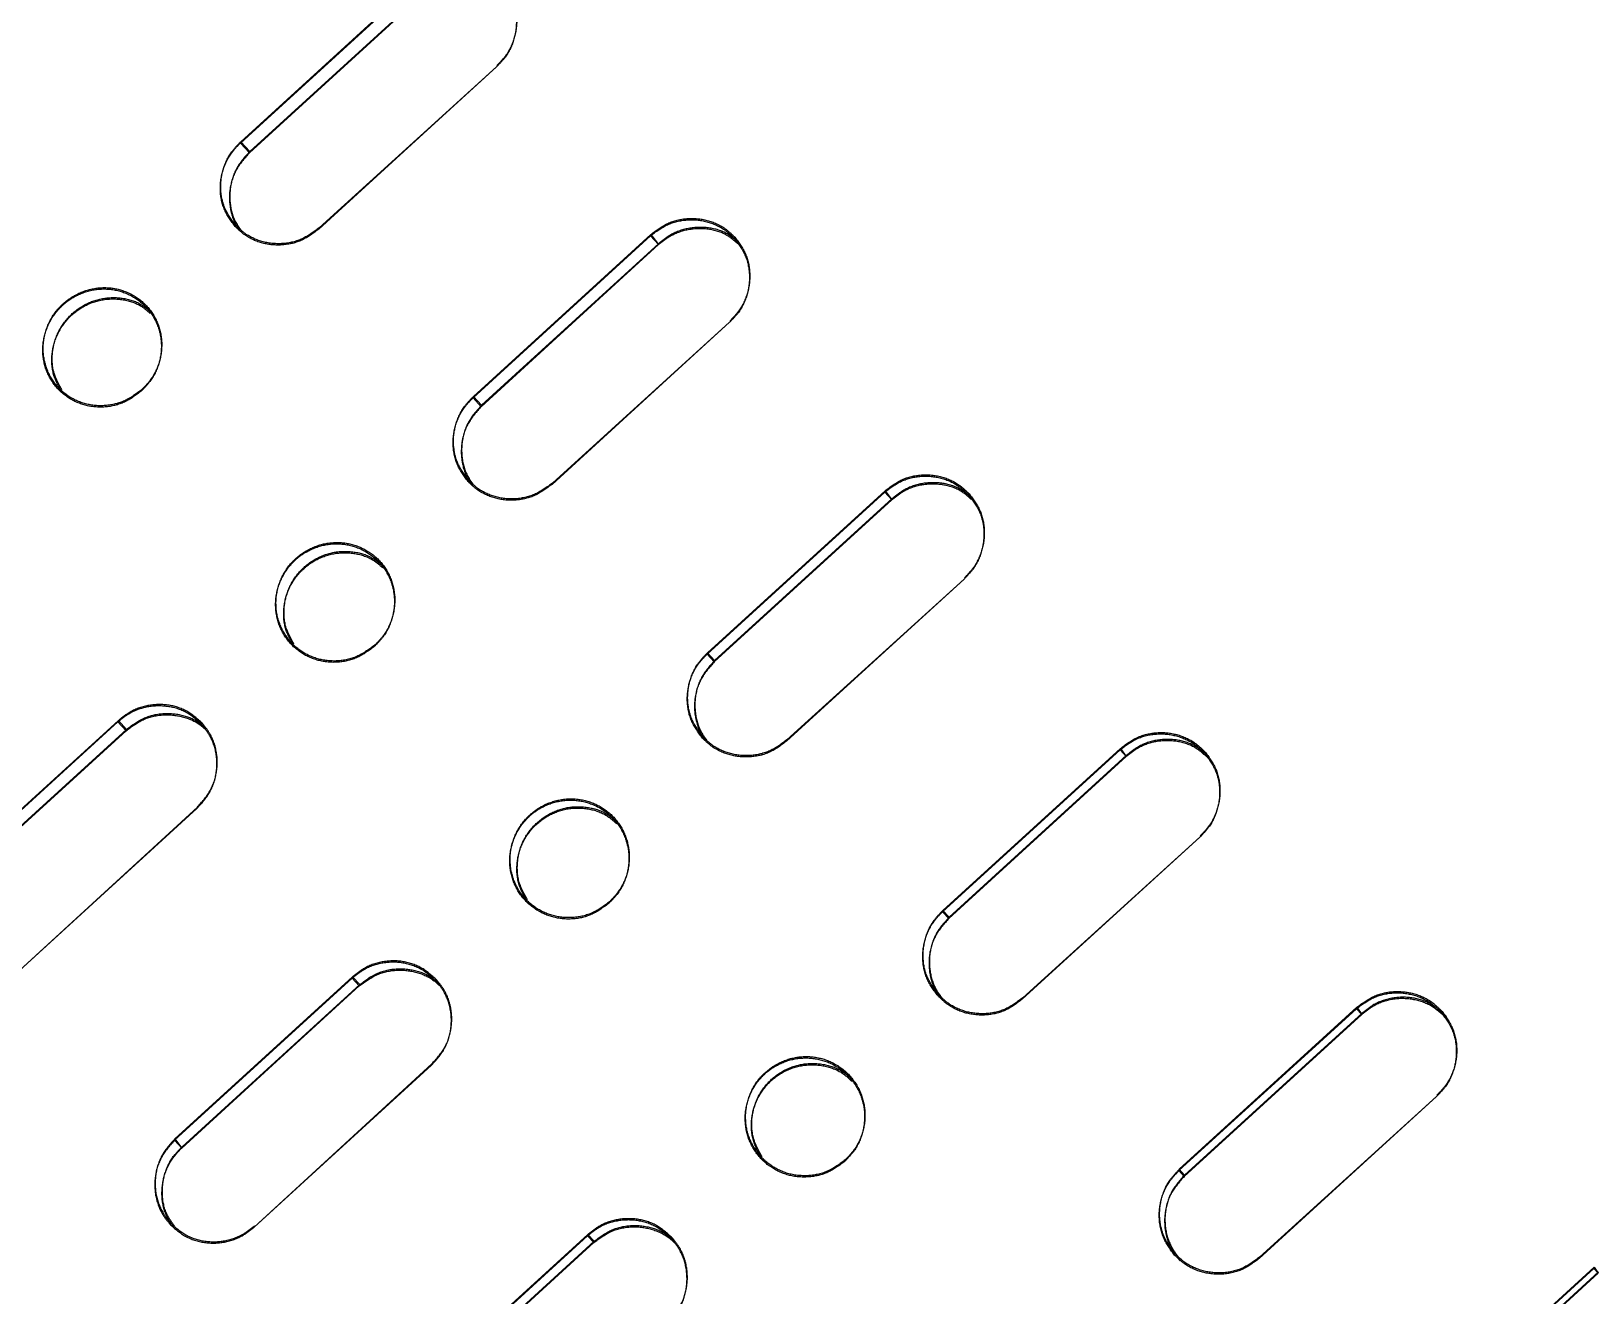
# Model space of a CAD drawing. Header units: millimetres. Extents: x -71377 to 516042, y -145869 to 441446.
# Drawn here: x 209393.3 to 209523, y 209823.7 to 209928.9 of the extents above; entities that cross this region are included whole.
import ezdxf

# ---------------------------------------------------------------- set-up
doc = ezdxf.new("R2010")
doc.units = ezdxf.units.MM
doc.header["$LTSCALE"] = 1000
doc.linetypes.add('_점선_M_', pattern=[3, 1.5, -1.5])
doc.linetypes.add('IMPORT-DASHEDX2 _4_', pattern=[152.4, 101.6, -50.8])
for name, color, linetype, lineweight in [('05', 5, 'IMPORT-DASHEDX2 _4_', 5), ('A-text-1', 3, 'Continuous', 5), ('AA_dash_M_', 7, '_점선_M_', 5), ('조경라인_dwg', 8, 'Continuous', 5)]:
    doc.layers.add(name, color=color, linetype=linetype, lineweight=lineweight)
doc.styles.add('나눔고딕_3', font='NanumGothic.ttf', dxfattribs={"height": 1400})

# ---------------------------------------------------------------- blocks, each defined once
blk = doc.blocks.new('조경라인_dwg-6847807-지반층 배치도')
at = {"layer": '05', "flags": 128}
for points in [[(209426.28, 209932.36), (209411.51, 209918.87), (209410.76, 209919.7), (209425.53, 209933.18), (209426.25, 209932.25), (209411.48, 209918.76), (209410.73, 209919.59), (209425.5, 209933.07), (209426.25, 209932.25)], [(209417.29, 209912.54), (209432.03, 209925.92), (209417.26, 209912.43)], [(209445.56, 209911.24), (209430.8, 209897.76), (209430.12, 209898.49), (209444.89, 209911.98), (209445.53, 209911.13), (209430.76, 209897.64), (209430.09, 209898.38), (209444.86, 209911.87), (209445.53, 209911.13)], [(209436.7, 209891.29), (209451.43, 209904.67), (209436.66, 209891.18)], [(209464.96, 209890), (209450.19, 209876.51), (209449.6, 209877.16), (209464.37, 209890.65), (209464.93, 209889.88), (209450.16, 209876.4), (209449.57, 209877.05), (209464.34, 209890.54), (209464.93, 209889.88)], [(209456.21, 209869.92), (209470.95, 209883.3), (209456.18, 209869.81)], [(209386.49, 209857.3), (209401.26, 209870.79), (209400.58, 209871.52), (209385.81, 209858.04), (209386.46, 209857.19), (209401.22, 209870.67), (209400.55, 209871.41), (209385.78, 209857.93), (209386.46, 209857.19)], [(209484.47, 209868.63), (209469.7, 209855.15), (209469.18, 209855.72), (209483.95, 209869.2), (209484.44, 209868.52), (209469.67, 209855.04), (209469.15, 209855.61), (209483.92, 209869.09), (209484.44, 209868.52)], [(209407.16, 209864.32), (209392.36, 209850.73), (209407.12, 209864.21)], [(209475.82, 209848.44), (209490.56, 209861.81), (209475.79, 209848.33)], [(209405.89, 209836.05), (209420.66, 209849.54), (209420.06, 209850.19), (209405.29, 209836.71), (209405.85, 209835.94), (209420.62, 209849.43), (209420.03, 209850.08), (209405.26, 209836.59), (209405.85, 209835.94)], [(209504.06, 209847.17), (209489.29, 209833.69), (209488.85, 209834.17), (209503.62, 209847.66), (209504.03, 209847.06), (209489.26, 209833.58), (209488.82, 209834.06), (209503.59, 209847.54), (209504.03, 209847.06)], [(209426.67, 209842.95), (209411.87, 209829.35), (209426.64, 209842.84)], [(209495.53, 209826.86), (209510.26, 209840.24), (209495.49, 209826.75)], [(209425.39, 209814.69), (209440.16, 209828.18), (209439.64, 209828.75), (209424.87, 209815.26), (209425.36, 209814.58), (209440.13, 209828.07), (209439.61, 209828.63), (209424.84, 209815.15), (209425.36, 209814.58)], [(209523.74, 209825.63), (209508.97, 209812.14), (209508.61, 209812.54), (209523.37, 209826.02), (209523.7, 209825.52), (209508.94, 209812.03), (209508.57, 209812.43), (209523.34, 209825.91), (209523.7, 209825.52)]]:
    blk.add_lwpolyline(points, dxfattribs=at)
at = {"layer": '05'}
for points, knots in [([(209432.46, 209932.87), (209432.78, 209932.43), (209433.44, 209931.55), (209433.78, 209929.89), (209433.58, 209928.23), (209432.94, 209926.85), (209432.29, 209926.18), (209432.03, 209925.92)], [0, 0, 0, 0, 0.214692, 0.429384, 0.644077, 0.858772, 1, 1, 1, 1]), ([(209432.49, 209932.98), (209432.81, 209932.54), (209433.47, 209931.66), (209433.81, 209930.01), (209433.61, 209928.34), (209432.97, 209926.96), (209432.32, 209926.29), (209432.06, 209926.03)], [0, 0, 0, 0, 0.214692, 0.429384, 0.644077, 0.858772, 1, 1, 1, 1]), ([(209410.3, 209912.64), (209409.98, 209913.08), (209409.32, 209913.96), (209408.98, 209915.61), (209409.18, 209917.27), (209409.83, 209918.65), (209410.47, 209919.32), (209410.73, 209919.59)], [0, 0, 0, 0, 0.214692, 0.429385, 0.644077, 0.858772, 1, 1, 1, 1]), ([(209410.33, 209912.75), (209410.01, 209913.19), (209409.36, 209914.07), (209409.01, 209915.72), (209409.21, 209917.38), (209409.86, 209918.76), (209410.51, 209919.43), (209410.76, 209919.7)], [0, 0, 0, 0, 0.214692, 0.429385, 0.644077, 0.858772, 1, 1, 1, 1]), ([(209411.48, 209918.76), (209411.1, 209918.34), (209410.35, 209917.51), (209409.8, 209915.88), (209409.8, 209914.22), (209410.19, 209912.97), (209410.62, 209912.4), (209410.73, 209912.27)], [0, 0, 0, 0, 0.2318538, 0.4637035, 0.6955566, 0.9274083, 1, 1, 1, 1]), ([(209411.51, 209918.87), (209411.13, 209918.46), (209410.38, 209917.62), (209409.83, 209915.99), (209409.83, 209914.33), (209410.22, 209913.08), (209410.65, 209912.52), (209410.76, 209912.38)], [0, 0, 0, 0, 0.2318538, 0.4637035, 0.6955566, 0.9274083, 1, 1, 1, 1]), ([(209444.86, 209911.87), (209445.31, 209912.21), (209446.21, 209912.89), (209447.89, 209913.28), (209449.55, 209913.13), (209450.92, 209912.52), (209451.58, 209911.89), (209451.84, 209911.64)], [0, 0, 0, 0, 0.214692, 0.429386, 0.644079, 0.858774, 1, 1, 1, 1]), ([(209444.89, 209911.98), (209445.34, 209912.32), (209446.24, 209913), (209447.92, 209913.39), (209449.59, 209913.24), (209450.95, 209912.63), (209451.61, 209912), (209451.87, 209911.75)], [0, 0, 0, 0, 0.214692, 0.429386, 0.644079, 0.858774, 1, 1, 1, 1]), ([(209417.26, 209912.43), (209416.81, 209912.09), (209415.91, 209911.41), (209414.24, 209911.02), (209412.57, 209911.17), (209411.21, 209911.77), (209410.56, 209912.39), (209410.3, 209912.64)], [0, 0, 0, 0, 0.214695, 0.429386, 0.64408, 0.858773, 1, 1, 1, 1]), ([(209417.29, 209912.54), (209416.84, 209912.2), (209415.94, 209911.52), (209414.27, 209911.13), (209412.61, 209911.28), (209411.25, 209911.88), (209410.59, 209912.5), (209410.33, 209912.75)], [0, 0, 0, 0, 0.214695, 0.429386, 0.64408, 0.858773, 1, 1, 1, 1]), ([(209452.11, 209911.21), (209451.82, 209911.46), (209451.12, 209912.07), (209449.66, 209912.5), (209447.98, 209912.46), (209446.55, 209911.94), (209445.82, 209911.36), (209445.53, 209911.13)], [0, 0, 0, 0, 0.158726, 0.388719, 0.618712, 0.848707, 1, 1, 1, 1]), ([(209452.14, 209911.33), (209451.86, 209911.57), (209451.16, 209912.19), (209449.69, 209912.61), (209448.01, 209912.57), (209446.58, 209912.06), (209445.85, 209911.47), (209445.56, 209911.24)], [0, 0, 0, 0, 0.158726, 0.388719, 0.618712, 0.848707, 1, 1, 1, 1]), ([(209451.84, 209911.64), (209452.17, 209911.2), (209452.82, 209910.32), (209453.17, 209908.66), (209452.98, 209906.98), (209452.34, 209905.6), (209451.69, 209904.93), (209451.43, 209904.67)], [0, 0, 0, 0, 0.214692, 0.429384, 0.644077, 0.858772, 1, 1, 1, 1]), ([(209451.87, 209911.75), (209452.2, 209911.31), (209452.85, 209910.43), (209453.2, 209908.77), (209453.01, 209907.1), (209452.37, 209905.72), (209451.72, 209905.05), (209451.46, 209904.78)], [0, 0, 0, 0, 0.214692, 0.429384, 0.644077, 0.858772, 1, 1, 1, 1]), ([(209395.85, 209898.93), (209395.61, 209899.35), (209395.1, 209900.25), (209394.97, 209901.88), (209395.36, 209903.52), (209396.27, 209904.96), (209397.6, 209906.04), (209399.21, 209906.63), (209400.88, 209906.64), (209402.31, 209906.23), (209402.97, 209905.63), (209403.23, 209905.41)], [0, 0, 0, 0, 0.1045664, 0.2219148, 0.339264, 0.4566129, 0.5739623, 0.6913108, 0.8086585, 0.9260085, 1, 1, 1, 1]), ([(209395.89, 209899.04), (209395.65, 209899.46), (209395.14, 209900.36), (209395, 209901.99), (209395.39, 209903.63), (209396.31, 209905.08), (209397.64, 209906.15), (209399.24, 209906.74), (209400.91, 209906.75), (209402.34, 209906.34), (209403.01, 209905.75), (209403.26, 209905.52)], [0, 0, 0, 0, 0.1045664, 0.2219148, 0.339264, 0.4566129, 0.5739623, 0.6913108, 0.8086585, 0.9260085, 1, 1, 1, 1]), ([(209395.96, 209906.1), (209396.25, 209906.36), (209397.02, 209906.92), (209398.45, 209907.45), (209400.14, 209907.48), (209401.72, 209906.95), (209403.02, 209905.92), (209403.9, 209904.51), (209404.25, 209902.87), (209404.03, 209901.2), (209403.37, 209899.85), (209402.74, 209899.2), (209402.49, 209898.94)], [0.5, 0.5, 0.5, 0.5, 0.5368856, 0.590574, 0.644262, 0.6979511, 0.7516398, 0.805328, 0.8590164, 0.9127046, 0.966394, 1, 1, 1, 1]), ([(209395.99, 209906.21), (209396.28, 209906.47), (209397.05, 209907.03), (209398.48, 209907.56), (209400.17, 209907.59), (209401.75, 209907.06), (209403.06, 209906.03), (209403.93, 209904.62), (209404.28, 209902.99), (209404.06, 209901.32), (209403.41, 209899.96), (209402.77, 209899.31), (209402.53, 209899.06)], [0.5, 0.5, 0.5, 0.5, 0.5368856, 0.590574, 0.644262, 0.6979511, 0.7516398, 0.805328, 0.8590164, 0.9127046, 0.966394, 1, 1, 1, 1]), ([(209402.49, 209898.94), (209402.04, 209898.61), (209401.14, 209897.93), (209399.47, 209897.53), (209397.8, 209897.68), (209396.28, 209898.37), (209395.1, 209899.53), (209394.38, 209901.03), (209394.21, 209902.7), (209394.61, 209904.35), (209395.31, 209905.46), (209395.83, 209905.98), (209395.96, 209906.1)], [0, 0, 0, 0, 0.0536882, 0.1073772, 0.1610655, 0.2147545, 0.268443, 0.3221313, 0.3758196, 0.4295083, 0.4831969, 0.5, 0.5, 0.5, 0.5]), ([(209402.53, 209899.06), (209402.07, 209898.72), (209401.17, 209898.04), (209399.5, 209897.65), (209397.83, 209897.79), (209396.32, 209898.48), (209395.13, 209899.65), (209394.42, 209901.14), (209394.24, 209902.81), (209394.64, 209904.46), (209395.34, 209905.57), (209395.86, 209906.09), (209395.99, 209906.21)], [0, 0, 0, 0, 0.0536882, 0.1073772, 0.1610655, 0.2147545, 0.268443, 0.3221313, 0.3758196, 0.4295083, 0.4831969, 0.5, 0.5, 0.5, 0.5]), ([(209429.68, 209891.41), (209429.35, 209891.86), (209428.7, 209892.74), (209428.35, 209894.4), (209428.54, 209896.07), (209429.19, 209897.45), (209429.83, 209898.12), (209430.09, 209898.38)], [0, 0, 0, 0, 0.214693, 0.429385, 0.644077, 0.858772, 1, 1, 1, 1]), ([(209429.71, 209891.53), (209429.39, 209891.97), (209428.73, 209892.85), (209428.38, 209894.51), (209428.57, 209896.18), (209429.22, 209897.56), (209429.86, 209898.23), (209430.12, 209898.49)], [0, 0, 0, 0, 0.214693, 0.429385, 0.644077, 0.858772, 1, 1, 1, 1]), ([(209430.76, 209897.64), (209430.39, 209897.23), (209429.63, 209896.39), (209429.09, 209894.76), (209429.09, 209893.09), (209429.49, 209891.82), (209429.94, 209891.23), (209430.06, 209891.08)], [0, 0, 0, 0, 0.229862, 0.45972, 0.689582, 0.919442, 1, 1, 1, 1]), ([(209430.8, 209897.76), (209430.42, 209897.34), (209429.66, 209896.5), (209429.12, 209894.87), (209429.12, 209893.2), (209429.53, 209891.93), (209429.98, 209891.35), (209430.09, 209891.19)], [0, 0, 0, 0, 0.229862, 0.45972, 0.689582, 0.919442, 1, 1, 1, 1]), ([(209436.66, 209891.18), (209436.21, 209890.84), (209435.31, 209890.17), (209433.64, 209889.78), (209431.97, 209889.93), (209430.6, 209890.54), (209429.94, 209891.16), (209429.68, 209891.41)], [0, 0, 0, 0, 0.214695, 0.429386, 0.64408, 0.858773, 1, 1, 1, 1]), ([(209436.7, 209891.29), (209436.24, 209890.96), (209435.34, 209890.28), (209433.67, 209889.89), (209432, 209890.04), (209430.63, 209890.65), (209429.97, 209891.28), (209429.71, 209891.53)], [0, 0, 0, 0, 0.214695, 0.429386, 0.64408, 0.858773, 1, 1, 1, 1]), ([(209464.34, 209890.54), (209464.79, 209890.88), (209465.69, 209891.55), (209467.37, 209891.94), (209469.04, 209891.79), (209470.41, 209891.17), (209471.07, 209890.54), (209471.33, 209890.29)], [0, 0, 0, 0, 0.214692, 0.429386, 0.644078, 0.858773, 1, 1, 1, 1]), ([(209464.37, 209890.65), (209464.82, 209890.99), (209465.72, 209891.67), (209467.4, 209892.05), (209469.07, 209891.9), (209470.44, 209891.28), (209471.1, 209890.65), (209471.36, 209890.4)], [0, 0, 0, 0, 0.214692, 0.429386, 0.644078, 0.858773, 1, 1, 1, 1]), ([(209471.57, 209889.91), (209471.27, 209890.18), (209470.55, 209890.81), (209469.06, 209891.24), (209467.38, 209891.21), (209465.95, 209890.7), (209465.22, 209890.11), (209464.93, 209889.88)], [0, 0, 0, 0, 0.165868, 0.393908, 0.621949, 0.849991, 1, 1, 1, 1]), ([(209471.61, 209890.02), (209471.3, 209890.29), (209470.59, 209890.92), (209469.09, 209891.36), (209467.41, 209891.32), (209465.98, 209890.81), (209465.25, 209890.23), (209464.96, 209890)], [0, 0, 0, 0, 0.165868, 0.393908, 0.621949, 0.849991, 1, 1, 1, 1]), ([(209471.33, 209890.29), (209471.66, 209889.85), (209472.33, 209888.96), (209472.68, 209887.29), (209472.49, 209885.62), (209471.85, 209884.23), (209471.2, 209883.56), (209470.95, 209883.3)], [0, 0, 0, 0, 0.214692, 0.429385, 0.644077, 0.858772, 1, 1, 1, 1]), ([(209471.36, 209890.4), (209471.7, 209889.96), (209472.36, 209889.07), (209472.71, 209887.4), (209472.52, 209885.73), (209471.88, 209884.35), (209471.24, 209883.67), (209470.98, 209883.41)], [0, 0, 0, 0, 0.214692, 0.429385, 0.644077, 0.858772, 1, 1, 1, 1]), ([(209415.32, 209884.9), (209415.61, 209885.16), (209416.38, 209885.72), (209417.81, 209886.24), (209419.51, 209886.27), (209421.09, 209885.73), (209422.4, 209884.7), (209423.29, 209883.28), (209423.64, 209881.63), (209423.42, 209879.96), (209422.77, 209878.61), (209422.14, 209877.95), (209421.89, 209877.7)], [0.5, 0.5, 0.5, 0.5, 0.5368857, 0.590574, 0.644262, 0.6979512, 0.7516398, 0.805328, 0.8590164, 0.9127045, 0.966394, 1, 1, 1, 1]), ([(209415.35, 209885.01), (209415.64, 209885.27), (209416.41, 209885.83), (209417.85, 209886.35), (209419.54, 209886.38), (209421.13, 209885.84), (209422.44, 209884.81), (209423.32, 209883.39), (209423.67, 209881.75), (209423.45, 209880.07), (209422.81, 209878.72), (209422.17, 209878.06), (209421.93, 209877.81)], [0.5, 0.5, 0.5, 0.5, 0.5368857, 0.590574, 0.644262, 0.6979512, 0.7516398, 0.805328, 0.8590164, 0.9127045, 0.966394, 1, 1, 1, 1]), ([(209421.89, 209877.7), (209421.44, 209877.36), (209420.54, 209876.68), (209418.87, 209876.29), (209417.19, 209876.44), (209415.67, 209877.14), (209414.48, 209878.31), (209413.76, 209879.82), (209413.58, 209881.49), (209413.97, 209883.14), (209414.67, 209884.25), (209415.19, 209884.78), (209415.32, 209884.9)], [0, 0, 0, 0, 0.0536882, 0.1073772, 0.1610655, 0.2147545, 0.2684431, 0.3221313, 0.3758196, 0.4295083, 0.4831969, 0.5, 0.5, 0.5, 0.5]), ([(209421.93, 209877.81), (209421.47, 209877.47), (209420.57, 209876.79), (209418.9, 209876.4), (209417.22, 209876.55), (209415.7, 209877.25), (209414.51, 209878.42), (209413.79, 209879.93), (209413.61, 209881.6), (209414, 209883.25), (209414.7, 209884.37), (209415.22, 209884.89), (209415.35, 209885.01)], [0, 0, 0, 0, 0.0536882, 0.1073772, 0.1610655, 0.2147545, 0.2684431, 0.3221313, 0.3758196, 0.4295083, 0.4831969, 0.5, 0.5, 0.5, 0.5]), ([(209415.16, 209877.77), (209414.92, 209878.2), (209414.4, 209879.12), (209414.26, 209880.76), (209414.64, 209882.4), (209415.56, 209883.85), (209416.89, 209884.92), (209418.49, 209885.5), (209420.17, 209885.52), (209421.62, 209885.08), (209422.31, 209884.47), (209422.58, 209884.23)], [0, 0, 0, 0, 0.105311, 0.22195, 0.338589, 0.455228, 0.571868, 0.688506, 0.805144, 0.921784, 1, 1, 1, 1]), ([(209415.19, 209877.88), (209414.95, 209878.32), (209414.43, 209879.23), (209414.29, 209880.87), (209414.67, 209882.51), (209415.59, 209883.96), (209416.92, 209885.03), (209418.52, 209885.62), (209420.2, 209885.63), (209421.65, 209885.2), (209422.34, 209884.58), (209422.62, 209884.34)], [0, 0, 0, 0, 0.105311, 0.22195, 0.338589, 0.455228, 0.571868, 0.688506, 0.805144, 0.921784, 1, 1, 1, 1]), ([(209449.18, 209870.06), (209448.85, 209870.51), (209448.19, 209871.39), (209447.83, 209873.06), (209448.02, 209874.73), (209448.66, 209876.11), (209449.31, 209876.79), (209449.57, 209877.05)], [0, 0, 0, 0, 0.214692, 0.429385, 0.644078, 0.858772, 1, 1, 1, 1]), ([(209449.21, 209870.17), (209448.88, 209870.62), (209448.22, 209871.51), (209447.86, 209873.17), (209448.05, 209874.85), (209448.7, 209876.23), (209449.34, 209876.9), (209449.6, 209877.16)], [0, 0, 0, 0, 0.214692, 0.429385, 0.644078, 0.858772, 1, 1, 1, 1]), ([(209450.16, 209876.4), (209449.78, 209875.98), (209449.03, 209875.14), (209448.49, 209873.51), (209448.5, 209871.83), (209448.92, 209870.54), (209449.38, 209869.94), (209449.51, 209869.77)], [0, 0, 0, 0, 0.2279279, 0.4558517, 0.6837786, 0.9117044, 1, 1, 1, 1]), ([(209450.19, 209876.51), (209449.82, 209876.09), (209449.06, 209875.25), (209448.52, 209873.62), (209448.53, 209871.94), (209448.95, 209870.65), (209449.41, 209870.05), (209449.55, 209869.88)], [0, 0, 0, 0, 0.2279279, 0.4558517, 0.6837786, 0.9117044, 1, 1, 1, 1]), ([(209407.53, 209871.19), (209407.12, 209871.55), (209406.3, 209872.29), (209404.68, 209872.78), (209403, 209872.74), (209401.56, 209872.23), (209400.84, 209871.64), (209400.55, 209871.41)], [0, 0, 0, 0, 0.214692, 0.429384, 0.644077, 0.858772, 1, 1, 1, 1]), ([(209407.56, 209871.3), (209407.15, 209871.66), (209406.33, 209872.4), (209404.71, 209872.9), (209403.03, 209872.85), (209401.6, 209872.34), (209400.87, 209871.75), (209400.58, 209871.52)], [0, 0, 0, 0, 0.214692, 0.429384, 0.644077, 0.858772, 1, 1, 1, 1]), ([(209401.22, 209870.67), (209401.68, 209871.01), (209402.58, 209871.69), (209404.25, 209872.08), (209405.92, 209871.92), (209407.14, 209871.41), (209407.68, 209870.91), (209407.82, 209870.78)], [0, 0, 0, 0, 0.229859, 0.459721, 0.68958, 0.919443, 1, 1, 1, 1]), ([(209401.26, 209870.79), (209401.71, 209871.12), (209402.61, 209871.8), (209404.28, 209872.19), (209405.95, 209872.04), (209407.17, 209871.52), (209407.71, 209871.02), (209407.85, 209870.89)], [0, 0, 0, 0, 0.229859, 0.459721, 0.68958, 0.919443, 1, 1, 1, 1]), ([(209407.12, 209864.21), (209407.5, 209864.63), (209408.26, 209865.47), (209408.8, 209867.1), (209408.8, 209868.78), (209408.32, 209870.19), (209407.75, 209870.9), (209407.53, 209871.19)], [0, 0, 0, 0, 0.214692, 0.429386, 0.644078, 0.858773, 1, 1, 1, 1]), ([(209407.16, 209864.32), (209407.53, 209864.74), (209408.29, 209865.58), (209408.83, 209867.21), (209408.83, 209868.89), (209408.35, 209870.3), (209407.78, 209871.02), (209407.56, 209871.3)], [0, 0, 0, 0, 0.214692, 0.429386, 0.644078, 0.858773, 1, 1, 1, 1]), ([(209456.21, 209869.92), (209455.76, 209869.58), (209454.85, 209868.91), (209453.18, 209868.52), (209451.5, 209868.68), (209450.13, 209869.29), (209449.47, 209869.92), (209449.21, 209870.17)], [0, 0, 0, 0, 0.214695, 0.429386, 0.64408, 0.858773, 1, 1, 1, 1]), ([(209483.92, 209869.09), (209484.37, 209869.43), (209485.27, 209870.11), (209486.95, 209870.49), (209488.63, 209870.33), (209490.01, 209869.71), (209490.67, 209869.08), (209490.93, 209868.83)], [0, 0, 0, 0, 0.214692, 0.429387, 0.644078, 0.858773, 1, 1, 1, 1]), ([(209483.95, 209869.2), (209484.4, 209869.54), (209485.31, 209870.22), (209486.98, 209870.6), (209488.66, 209870.44), (209490.04, 209869.82), (209490.7, 209869.19), (209490.96, 209868.94)], [0, 0, 0, 0, 0.214692, 0.429387, 0.644078, 0.858773, 1, 1, 1, 1]), ([(209456.18, 209869.81), (209455.73, 209869.47), (209454.82, 209868.79), (209453.15, 209868.41), (209451.47, 209868.57), (209450.1, 209869.18), (209449.44, 209869.81), (209449.18, 209870.06)], [0, 0, 0, 0, 0.214695, 0.429386, 0.64408, 0.858773, 1, 1, 1, 1]), ([(209491.14, 209868.5), (209490.82, 209868.78), (209490.09, 209869.43), (209488.57, 209869.88), (209486.89, 209869.85), (209485.45, 209869.34), (209484.72, 209868.75), (209484.44, 209868.52)], [0, 0, 0, 0, 0.172816, 0.398956, 0.625098, 0.851241, 1, 1, 1, 1]), ([(209491.17, 209868.61), (209490.85, 209868.89), (209490.12, 209869.54), (209488.6, 209869.99), (209486.92, 209869.96), (209485.48, 209869.45), (209484.76, 209868.87), (209484.47, 209868.63)], [0, 0, 0, 0, 0.172816, 0.398956, 0.625098, 0.851241, 1, 1, 1, 1]), ([(209490.93, 209868.83), (209491.26, 209868.38), (209491.93, 209867.49), (209492.29, 209865.81), (209492.1, 209864.14), (209491.46, 209862.75), (209490.82, 209862.08), (209490.56, 209861.81)], [0, 0, 0, 0, 0.214692, 0.429384, 0.644077, 0.858772, 1, 1, 1, 1]), ([(209490.96, 209868.94), (209491.3, 209868.49), (209491.96, 209867.6), (209492.32, 209865.93), (209492.13, 209864.25), (209491.49, 209862.86), (209490.85, 209862.19), (209490.59, 209861.93)], [0, 0, 0, 0, 0.214692, 0.429384, 0.644077, 0.858772, 1, 1, 1, 1]), ([(209434.8, 209863.57), (209435.08, 209863.83), (209435.86, 209864.39), (209437.29, 209864.91), (209438.99, 209864.93), (209440.58, 209864.39), (209441.9, 209863.34), (209442.79, 209861.92), (209443.15, 209860.27), (209442.94, 209858.59), (209442.29, 209857.23), (209441.65, 209856.58), (209441.41, 209856.33)], [0.5, 0.5, 0.5, 0.5, 0.5368856, 0.590574, 0.644262, 0.6979512, 0.7516397, 0.805328, 0.8590165, 0.9127045, 0.966394, 1, 1, 1, 1]), ([(209434.83, 209863.68), (209435.12, 209863.94), (209435.89, 209864.5), (209437.33, 209865.02), (209439.02, 209865.04), (209440.62, 209864.5), (209441.93, 209863.46), (209442.82, 209862.03), (209443.18, 209860.38), (209442.97, 209858.7), (209442.32, 209857.35), (209441.68, 209856.69), (209441.44, 209856.44)], [0.5, 0.5, 0.5, 0.5, 0.5368856, 0.590574, 0.644262, 0.6979512, 0.7516397, 0.805328, 0.8590165, 0.9127045, 0.966394, 1, 1, 1, 1]), ([(209441.44, 209856.44), (209440.99, 209856.1), (209440.08, 209855.42), (209438.41, 209855.04), (209436.73, 209855.19), (209435.2, 209855.9), (209434, 209857.07), (209433.27, 209858.59), (209433.09, 209860.26), (209433.48, 209861.92), (209434.18, 209863.03), (209434.7, 209863.56), (209434.83, 209863.68)], [0, 0, 0, 0, 0.0536882, 0.1073771, 0.1610655, 0.2147545, 0.268443, 0.3221314, 0.3758197, 0.4295083, 0.4831969, 0.5, 0.5, 0.5, 0.5]), ([(209434.59, 209856.49), (209434.34, 209856.93), (209433.81, 209857.85), (209433.66, 209859.5), (209434.04, 209861.15), (209434.95, 209862.6), (209436.29, 209863.67), (209437.89, 209864.26), (209439.58, 209864.26), (209441.05, 209863.82), (209441.76, 209863.18), (209442.05, 209862.92)], [0, 0, 0, 0, 0.106038, 0.221984, 0.33793, 0.453876, 0.569823, 0.685768, 0.801713, 0.91766, 1, 1, 1, 1]), ([(209434.62, 209856.6), (209434.37, 209857.04), (209433.84, 209857.96), (209433.7, 209859.62), (209434.07, 209861.27), (209434.99, 209862.71), (209436.32, 209863.78), (209437.92, 209864.37), (209439.61, 209864.38), (209441.09, 209863.93), (209441.79, 209863.3), (209442.08, 209863.03)], [0, 0, 0, 0, 0.106038, 0.221984, 0.33793, 0.453876, 0.569823, 0.685768, 0.801713, 0.91766, 1, 1, 1, 1]), ([(209441.41, 209856.33), (209440.96, 209855.99), (209440.05, 209855.31), (209438.38, 209854.92), (209436.7, 209855.08), (209435.17, 209855.79), (209433.97, 209856.96), (209433.24, 209858.47), (209433.06, 209860.15), (209433.45, 209861.81), (209434.15, 209862.92), (209434.67, 209863.45), (209434.8, 209863.57)], [0, 0, 0, 0, 0.0536882, 0.1073771, 0.1610655, 0.2147545, 0.268443, 0.3221314, 0.3758197, 0.4295083, 0.4831969, 0.5, 0.5, 0.5, 0.5]), ([(209468.78, 209848.6), (209468.44, 209849.04), (209467.78, 209849.94), (209467.42, 209851.61), (209467.61, 209853.28), (209468.25, 209854.67), (209468.89, 209855.34), (209469.15, 209855.61)], [0, 0, 0, 0, 0.214692, 0.429385, 0.644077, 0.858772, 1, 1, 1, 1]), ([(209468.81, 209848.71), (209468.48, 209849.16), (209467.81, 209850.05), (209467.45, 209851.72), (209467.64, 209853.4), (209468.28, 209854.78), (209468.92, 209855.45), (209469.18, 209855.72)], [0, 0, 0, 0, 0.214692, 0.429385, 0.644077, 0.858772, 1, 1, 1, 1]), ([(209469.67, 209855.04), (209469.29, 209854.62), (209468.53, 209853.78), (209468, 209852.14), (209468.01, 209850.46), (209468.44, 209849.15), (209468.92, 209848.53), (209469.07, 209848.34)], [0, 0, 0, 0, 0.226045, 0.452086, 0.678131, 0.904174, 1, 1, 1, 1]), ([(209469.7, 209855.15), (209469.32, 209854.73), (209468.56, 209853.89), (209468.03, 209852.25), (209468.04, 209850.57), (209468.47, 209849.26), (209468.96, 209848.64), (209469.1, 209848.45)], [0, 0, 0, 0, 0.226045, 0.452086, 0.678131, 0.904174, 1, 1, 1, 1]), ([(209427.02, 209849.83), (209426.61, 209850.2), (209425.79, 209850.94), (209424.16, 209851.45), (209422.48, 209851.41), (209421.04, 209850.89), (209420.32, 209850.31), (209420.03, 209850.08)], [0, 0, 0, 0, 0.214692, 0.429384, 0.644077, 0.858772, 1, 1, 1, 1]), ([(209427.06, 209849.94), (209426.64, 209850.31), (209425.82, 209851.05), (209424.19, 209851.56), (209422.51, 209851.52), (209421.07, 209851.01), (209420.35, 209850.42), (209420.06, 209850.19)], [0, 0, 0, 0, 0.214692, 0.429384, 0.644077, 0.858772, 1, 1, 1, 1]), ([(209420.62, 209849.43), (209421.08, 209849.77), (209421.98, 209850.44), (209423.66, 209850.83), (209425.32, 209850.67), (209426.57, 209850.14), (209427.13, 209849.62), (209427.29, 209849.47)], [0, 0, 0, 0, 0.2279243, 0.455852, 0.6837765, 0.9117043, 1, 1, 1, 1]), ([(209420.66, 209849.54), (209421.11, 209849.88), (209422.01, 209850.56), (209423.69, 209850.94), (209425.36, 209850.78), (209426.6, 209850.25), (209427.16, 209849.73), (209427.32, 209849.58)], [0, 0, 0, 0, 0.2279243, 0.455852, 0.6837765, 0.9117043, 1, 1, 1, 1]), ([(209426.64, 209842.84), (209427.02, 209843.26), (209427.77, 209844.1), (209428.31, 209845.73), (209428.31, 209847.41), (209427.82, 209848.84), (209427.25, 209849.55), (209427.02, 209849.83)], [0, 0, 0, 0, 0.214692, 0.429386, 0.644078, 0.858773, 1, 1, 1, 1]), ([(209426.67, 209842.95), (209427.05, 209843.37), (209427.81, 209844.21), (209428.34, 209845.84), (209428.34, 209847.53), (209427.85, 209848.95), (209427.28, 209849.66), (209427.06, 209849.94)], [0, 0, 0, 0, 0.214692, 0.429386, 0.644078, 0.858773, 1, 1, 1, 1]), ([(209475.79, 209848.33), (209475.34, 209847.99), (209474.44, 209847.31), (209472.76, 209846.93), (209471.08, 209847.09), (209469.7, 209847.71), (209469.04, 209848.35), (209468.78, 209848.6)], [0, 0, 0, 0, 0.214695, 0.429386, 0.64408, 0.858773, 1, 1, 1, 1]), ([(209475.82, 209848.44), (209475.37, 209848.1), (209474.47, 209847.42), (209472.79, 209847.04), (209471.11, 209847.2), (209469.73, 209847.82), (209469.07, 209848.46), (209468.81, 209848.71)], [0, 0, 0, 0, 0.214695, 0.429386, 0.64408, 0.858773, 1, 1, 1, 1]), ([(209503.59, 209847.54), (209504.04, 209847.88), (209504.95, 209848.56), (209506.63, 209848.94), (209508.31, 209848.78), (209509.69, 209848.15), (209510.35, 209847.52), (209510.62, 209847.26)], [0, 0, 0, 0, 0.214692, 0.429386, 0.644078, 0.858774, 1, 1, 1, 1]), ([(209503.62, 209847.66), (209504.08, 209847.99), (209504.98, 209848.67), (209506.66, 209849.05), (209508.34, 209848.89), (209509.72, 209848.27), (209510.39, 209847.63), (209510.65, 209847.38)], [0, 0, 0, 0, 0.214692, 0.429386, 0.644078, 0.858774, 1, 1, 1, 1]), ([(209511.06, 209846.78), (209510.64, 209847.15), (209509.81, 209847.9), (209508.18, 209848.41), (209506.48, 209848.39), (209505.05, 209847.87), (209504.32, 209847.29), (209504.03, 209847.06)], [0, 0, 0, 0, 0.214692, 0.429384, 0.644077, 0.858772, 1, 1, 1, 1]), ([(209511.09, 209846.89), (209510.67, 209847.27), (209509.84, 209848.01), (209508.21, 209848.53), (209506.52, 209848.5), (209505.08, 209847.99), (209504.35, 209847.4), (209504.06, 209847.17)], [0, 0, 0, 0, 0.214692, 0.429384, 0.644077, 0.858772, 1, 1, 1, 1]), ([(209510.62, 209847.26), (209510.95, 209846.82), (209511.62, 209845.92), (209511.98, 209844.24), (209511.8, 209842.56), (209511.16, 209841.17), (209510.52, 209840.5), (209510.26, 209840.24)], [0, 0, 0, 0, 0.214692, 0.429384, 0.644077, 0.858772, 1, 1, 1, 1]), ([(209510.65, 209847.38), (209510.98, 209846.93), (209511.65, 209846.03), (209512.02, 209844.35), (209511.83, 209842.67), (209511.2, 209841.29), (209510.55, 209840.62), (209510.29, 209840.35)], [0, 0, 0, 0, 0.214692, 0.429384, 0.644077, 0.858772, 1, 1, 1, 1]), ([(209454.11, 209835.1), (209453.86, 209835.54), (209453.32, 209836.48), (209453.17, 209838.14), (209453.55, 209839.79), (209454.46, 209841.24), (209455.79, 209842.31), (209457.4, 209842.89), (209459.09, 209842.9), (209460.59, 209842.43), (209461.31, 209841.78), (209461.62, 209841.5)], [0, 0, 0, 0, 0.10675, 0.222017, 0.337286, 0.452554, 0.567823, 0.683091, 0.798358, 0.913627, 1, 1, 1, 1]), ([(209454.14, 209835.21), (209453.89, 209835.66), (209453.35, 209836.59), (209453.2, 209838.25), (209453.58, 209839.9), (209454.49, 209841.35), (209455.82, 209842.42), (209457.43, 209843), (209459.12, 209843.01), (209460.62, 209842.55), (209461.34, 209841.9), (209461.65, 209841.62)], [0, 0, 0, 0, 0.10675, 0.222017, 0.337286, 0.452554, 0.567823, 0.683091, 0.798358, 0.913627, 1, 1, 1, 1]), ([(209454.38, 209842.12), (209454.67, 209842.38), (209455.44, 209842.94), (209456.88, 209843.46), (209458.58, 209843.47), (209460.18, 209842.93), (209461.5, 209841.88), (209462.39, 209840.45), (209462.76, 209838.79), (209462.55, 209837.11), (209461.9, 209835.75), (209461.27, 209835.1), (209461.02, 209834.84)], [0.5, 0.5, 0.5, 0.5, 0.5368857, 0.590574, 0.644262, 0.6979511, 0.7516398, 0.8053279, 0.8590165, 0.9127045, 0.966394, 1, 1, 1, 1]), ([(209454.41, 209842.23), (209454.7, 209842.49), (209455.47, 209843.05), (209456.91, 209843.57), (209458.61, 209843.59), (209460.21, 209843.04), (209461.53, 209841.99), (209462.42, 209840.56), (209462.79, 209838.91), (209462.58, 209837.22), (209461.93, 209835.86), (209461.3, 209835.21), (209461.05, 209834.96)], [0.5, 0.5, 0.5, 0.5, 0.5368857, 0.590574, 0.644262, 0.6979511, 0.7516398, 0.8053279, 0.8590165, 0.9127045, 0.966394, 1, 1, 1, 1]), ([(209461.02, 209834.84), (209460.57, 209834.5), (209459.67, 209833.83), (209457.99, 209833.45), (209456.3, 209833.6), (209454.77, 209834.32), (209453.57, 209835.5), (209452.83, 209837.02), (209452.65, 209838.7), (209453.03, 209840.36), (209453.73, 209841.48), (209454.25, 209842), (209454.38, 209842.12)], [0, 0, 0, 0, 0.0536882, 0.1073773, 0.1610655, 0.2147545, 0.2684432, 0.3221314, 0.3758196, 0.4295084, 0.4831969, 0.5, 0.5, 0.5, 0.5]), ([(209461.05, 209834.96), (209460.6, 209834.62), (209459.7, 209833.94), (209458.02, 209833.56), (209456.34, 209833.71), (209454.8, 209834.43), (209453.6, 209835.61), (209452.87, 209837.13), (209452.68, 209838.81), (209453.06, 209840.47), (209453.76, 209841.59), (209454.28, 209842.11), (209454.41, 209842.23)], [0, 0, 0, 0, 0.0536882, 0.1073773, 0.1610655, 0.2147545, 0.2684432, 0.3221314, 0.3758196, 0.4295084, 0.4831969, 0.5, 0.5, 0.5, 0.5]), ([(209405.26, 209836.59), (209404.88, 209836.18), (209404.12, 209835.34), (209403.59, 209833.7), (209403.59, 209832.02), (209404.08, 209830.6), (209404.64, 209829.89), (209404.87, 209829.6)], [0, 0, 0, 0, 0.214695, 0.429386, 0.644078, 0.858773, 1, 1, 1, 1]), ([(209405.29, 209836.71), (209404.91, 209836.29), (209404.15, 209835.45), (209403.62, 209833.82), (209403.62, 209832.14), (209404.11, 209830.71), (209404.68, 209830), (209404.9, 209829.72)], [0, 0, 0, 0, 0.214695, 0.429386, 0.644078, 0.858773, 1, 1, 1, 1]), ([(209405.22, 209829.33), (209404.99, 209829.65), (209404.43, 209830.43), (209404.13, 209831.95), (209404.31, 209833.62), (209404.95, 209835), (209405.6, 209835.68), (209405.85, 209835.94)], [0, 0, 0, 0, 0.165868, 0.393908, 0.621949, 0.849991, 1, 1, 1, 1]), ([(209405.26, 209829.44), (209405.02, 209829.77), (209404.46, 209830.54), (209404.16, 209832.06), (209404.34, 209833.73), (209404.98, 209835.12), (209405.63, 209835.79), (209405.89, 209836.05)], [0, 0, 0, 0, 0.165868, 0.393908, 0.621949, 0.849991, 1, 1, 1, 1]), ([(209488.46, 209827.03), (209488.13, 209827.48), (209487.46, 209828.38), (209487.1, 209830.05), (209487.28, 209831.74), (209487.92, 209833.12), (209488.57, 209833.79), (209488.82, 209834.06)], [0, 0, 0, 0, 0.214692, 0.429384, 0.644077, 0.858772, 1, 1, 1, 1]), ([(209488.5, 209827.15), (209488.16, 209827.59), (209487.49, 209828.49), (209487.13, 209830.17), (209487.31, 209831.85), (209487.95, 209833.23), (209488.6, 209833.9), (209488.85, 209834.17)], [0, 0, 0, 0, 0.214692, 0.429384, 0.644077, 0.858772, 1, 1, 1, 1]), ([(209489.26, 209833.58), (209488.88, 209833.16), (209488.13, 209832.32), (209487.6, 209830.68), (209487.61, 209828.99), (209488.1, 209827.56), (209488.68, 209826.84), (209488.9, 209826.55)], [0, 0, 0, 0, 0.214695, 0.429386, 0.64408, 0.858773, 1, 1, 1, 1]), ([(209489.29, 209833.69), (209488.92, 209833.27), (209488.16, 209832.43), (209487.63, 209830.79), (209487.64, 209829.1), (209488.13, 209827.67), (209488.71, 209826.95), (209488.94, 209826.66)], [0, 0, 0, 0, 0.214695, 0.429386, 0.64408, 0.858773, 1, 1, 1, 1]), ([(209446.62, 209828.37), (209446.21, 209828.74), (209445.38, 209829.48), (209443.75, 209829.99), (209442.06, 209829.96), (209440.62, 209829.45), (209439.9, 209828.86), (209439.61, 209828.63)], [0, 0, 0, 0, 0.214692, 0.429385, 0.644077, 0.858772, 1, 1, 1, 1]), ([(209446.65, 209828.48), (209446.24, 209828.85), (209445.41, 209829.6), (209443.78, 209830.1), (209442.09, 209830.07), (209440.66, 209829.56), (209439.93, 209828.98), (209439.64, 209828.75)], [0, 0, 0, 0, 0.214692, 0.429385, 0.644077, 0.858772, 1, 1, 1, 1]), ([(209404.87, 209829.6), (209405.28, 209829.23), (209406.11, 209828.5), (209407.73, 209827.99), (209409.42, 209828.03), (209410.85, 209828.54), (209411.58, 209829.12), (209411.87, 209829.35)], [0, 0, 0, 0, 0.214693, 0.429385, 0.644078, 0.858772, 1, 1, 1, 1]), ([(209404.9, 209829.72), (209405.31, 209829.35), (209406.14, 209828.61), (209407.77, 209828.1), (209409.45, 209828.14), (209410.89, 209828.65), (209411.61, 209829.23), (209411.9, 209829.47)], [0, 0, 0, 0, 0.214693, 0.429385, 0.644078, 0.858772, 1, 1, 1, 1]), ([(209440.13, 209828.07), (209440.58, 209828.4), (209441.48, 209829.08), (209443.16, 209829.47), (209444.84, 209829.3), (209446.1, 209828.75), (209446.68, 209828.22), (209446.85, 209828.06)], [0, 0, 0, 0, 0.226042, 0.452087, 0.678129, 0.904175, 1, 1, 1, 1]), ([(209440.16, 209828.18), (209440.61, 209828.52), (209441.51, 209829.19), (209443.19, 209829.58), (209444.87, 209829.41), (209446.14, 209828.87), (209446.71, 209828.33), (209446.88, 209828.17)], [0, 0, 0, 0, 0.226042, 0.452087, 0.678129, 0.904175, 1, 1, 1, 1]), ([(209446.25, 209821.36), (209446.63, 209821.78), (209447.39, 209822.62), (209447.92, 209824.25), (209447.91, 209825.94), (209447.42, 209827.37), (209446.85, 209828.08), (209446.62, 209828.37)], [0, 0, 0, 0, 0.214691, 0.429387, 0.644078, 0.858773, 1, 1, 1, 1]), ([(209446.28, 209821.47), (209446.66, 209821.89), (209447.42, 209822.73), (209447.95, 209824.37), (209447.94, 209826.05), (209447.45, 209827.48), (209446.88, 209828.2), (209446.65, 209828.48)], [0, 0, 0, 0, 0.214691, 0.429387, 0.644078, 0.858773, 1, 1, 1, 1]), ([(209495.49, 209826.75), (209495.04, 209826.41), (209494.14, 209825.74), (209492.46, 209825.36), (209490.77, 209825.52), (209489.39, 209826.14), (209488.73, 209826.78), (209488.46, 209827.03)], [0, 0, 0, 0, 0.214695, 0.429385, 0.64408, 0.858772, 1, 1, 1, 1]), ([(209495.53, 209826.86), (209495.07, 209826.53), (209494.17, 209825.85), (209492.49, 209825.47), (209490.81, 209825.63), (209489.42, 209826.26), (209488.76, 209826.89), (209488.5, 209827.15)], [0, 0, 0, 0, 0.214695, 0.429385, 0.64408, 0.858772, 1, 1, 1, 1])]:
    blk.add_open_spline(points, degree=3, knots=knots, dxfattribs=at)

msp = doc.modelspace()

# ---------------------------------------------------------------- linework, layer by layer
at = {"layer": 'AA_dash_M_'}
msp.add_line((241648.52, 239769.05), (100450.39, 108634.09), dxfattribs=at)

# ---------------------------------------------------------------- block references
at = {"layer": '조경라인_dwg', "rotation": 8.537736462515947e-07}
msp.add_blockref('조경라인_dwg-6847807-지반층 배치도', (0, 0), dxfattribs=at)

# ---------------------------------------------------------------- texts
at = {"layer": 'A-text-1', "char_height": 1400, "attachment_point": 1, "rotation": 313, "line_spacing_factor": 1.2, "style": '나눔고딕_3'}
for s, insert, width in [('\\pxt9.07143,18.14286,27.21429,36.28571,45.35714,54.42857,63.5,72.57143,81.64286,90.71429,99.78571,108.85714,117.92857,127,136.07143,145.14286,154.21429,163.28571,172.35714,181.42857,190.5,199.57143,208.64286,217.71429,226.78571,235.85714,244.92857,254,263.07143,272.14286,281.21429,290.28571;{관리사무소(B1F)}', (208777.65, 213987.49), 16901.643), ('\\pxt9.07143,18.14286,27.21429,36.28571,45.35714,54.42857,63.5,72.57143,81.64286,90.71429,99.78571,108.85714,117.92857,127,136.07143,145.14286,154.21429,163.28571,172.35714,181.42857,190.5,199.57143,208.64286,217.71429,226.78571,235.85714,244.92857,254,263.07143,272.14286,281.21429,290.28571;{근로자휴게실(B1F)}', (207122.02, 212331.85), 19076.981), ('\\pxt9.07143,18.14286,27.21429,36.28571,45.35714,54.42857,63.5,72.57143,81.64286,90.71429,99.78571,108.85714,117.92857,127,136.07143,145.14286,154.21429,163.28571,172.35714,181.42857,190.5,199.57143,208.64286,217.71429,226.78571,235.85714,244.92857,254,263.07143,272.14286,281.21429,290.28571;{피트니스센터(B1F)}', (205383.54, 210593.38), 19076.981)]:
    msp.add_mtext(s, dxfattribs=dict(at, insert=insert, width=width))

doc.saveas('drawing.dxf')
